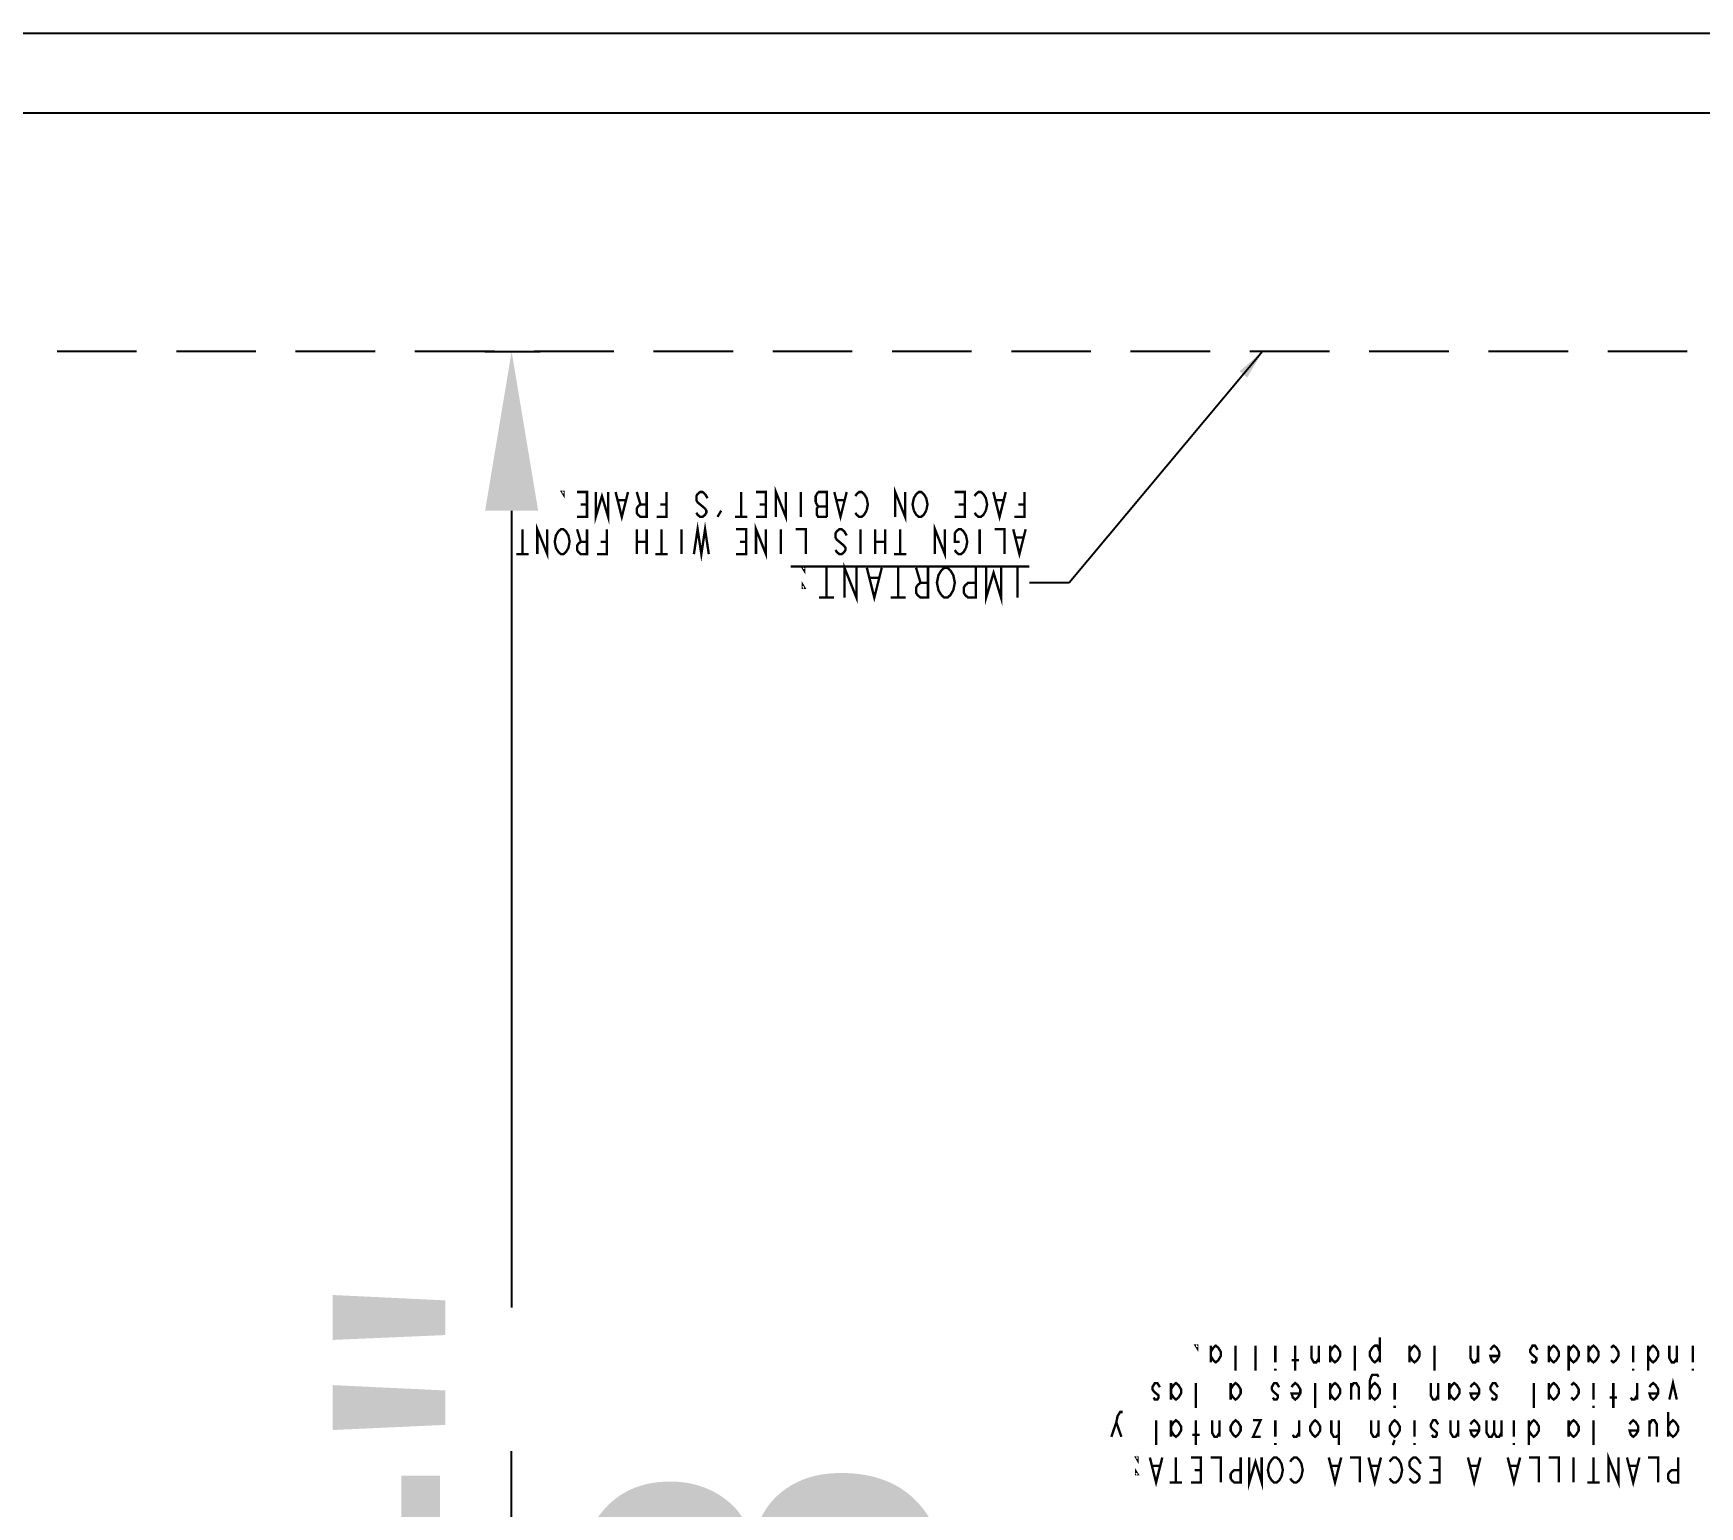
# Model space of a CAD drawing. Extents: x -347 to 953, y -714 to 758.
# Drawn here: x 219.67 to 230.14, y -36.94 to -27.67 of the extents above; entities that cross this region are included whole.
import ezdxf

# ---------------------------------------------------------------- set-up
doc = ezdxf.new("R2010")
doc.units = 0
doc.header["$MEASUREMENT"] = 0
doc.linetypes.add('DASHED', pattern=[0.75, 0.5, -0.25])
doc.layers.get('0').update_dxf_attribs({"linetype": 'CONTINUOUS'})
doc.layers.get('Defpoints').update_dxf_attribs({"linetype": 'CONTINUOUS'})
for name, color, linetype in [('___NOTE', 7, 'CONTINUOUS'), ('___SYMBOL', 7, 'CONTINUOUS'), ('_CURVE', 7, 'CONTINUOUS')]:
    doc.layers.add(name, color=color, linetype=linetype)
doc.styles.get("Standard").update_dxf_attribs({"font": 'arial.ttf'})
doc.dimstyles.get("Standard").update_dxf_attribs({"dimtxt": 2.25, "dimasz": 1, "dimexe": 0.18, "dimexo": 0.0625, "dimgap": 0.09, "dimtad": 0, "dimdec": 4, "dimzin": 0, "dimdsep": 46, "dimlunit": 5, "dimtxsty": 'Standard', "dimcen": 1, "dimclrd": 3, "dimclre": 3, "dimadec": 0, "dimazin": 0, "dimtfac": 1, "dimtdec": 4, "dimtofl": 0, "dimtmove": 0, "dimatfit": 3, "dimfxl": 1, "dimtolj": 1, "dimtzin": 0, "dimarcsym": 0})

# ---------------------------------------------------------------- blocks, each defined once
blk = doc.blocks.new('*D99')
at = {"color": 3, "linetype": 'Continuous', "lineweight": -2, "transparency": 16777216}
for p, q in [((222.504, -29.675), (222.853, -29.675)), ((222.673, -30.675), (222.673, -35.684)), ((222.673, -46.785), (222.673, -41.619)), ((222.173, -47.785), (222.853, -47.785))]:
    blk.add_line(p, q, dxfattribs=at)
at = {"color": 3, "linetype": 'Continuous', "transparency": 16777216}
for points in [[(222.506, -30.675), (222.84, -30.675), (222.673, -29.675)], [(222.506, -46.785), (222.84, -46.785), (222.673, -47.785)]]:
    blk.add_solid(points, dxfattribs=at)
at = {"layer": 'Defpoints', "color": 0, "linetype": 'Continuous', "transparency": 16777216}
for p in [(222.441, -29.675), (222.111, -47.785), (222.673, -47.785)]:
    blk.add_point(p, dxfattribs=at)
at = {"color": 0, "linetype": 'Continuous', "transparency": 16777216, "insert": (222.673, -38.651), "char_height": 2.25, "attachment_point": 5, "rotation": 90}
blk.add_mtext('\\A1;18{\\H1x;\\S1/8;}"', dxfattribs=at)
blk = doc.blocks.new('SYMBOL_0_BL0', base_point=(12.089, 17.042))
at = {"layer": '___SYMBOL', "color": 2, "linetype": 'Continuous', "const_width": 0.015}
for points in [[(10.885, 16.286), (10.885, 16.443), (10.925, 16.443), (10.94, 16.43), (10.948, 16.417), (10.948, 16.391), (10.94, 16.378), (10.925, 16.365), (10.885, 16.365)], [(11.01, 16.443), (11.01, 16.286), (11.073, 16.286)], [(11.128, 16.286), (11.167, 16.443), (11.206, 16.286)], [(11.26, 16.286), (11.26, 16.443), (11.323, 16.286), (11.323, 16.443)], [(11.378, 16.443), (11.456, 16.443)], [(11.417, 16.443), (11.417, 16.286)], [(11.542, 16.443), (11.542, 16.286)], [(11.635, 16.443), (11.635, 16.286), (11.698, 16.286)], [(11.76, 16.443), (11.76, 16.286), (11.823, 16.286)], [(11.878, 16.286), (11.917, 16.443), (11.956, 16.286)], [(12.128, 16.286), (12.167, 16.443), (12.206, 16.286)], [(12.448, 16.286), (12.385, 16.286), (12.385, 16.443), (12.448, 16.443)], [(12.573, 16.417), (12.565, 16.43), (12.55, 16.443), (12.534, 16.443), (12.518, 16.43), (12.51, 16.417), (12.51, 16.404), (12.518, 16.391), (12.534, 16.378), (12.55, 16.365), (12.565, 16.352), (12.573, 16.339), (12.573, 16.313), (12.565, 16.3), (12.55, 16.286), (12.534, 16.286), (12.518, 16.3), (12.51, 16.313), (12.503, 16.326)], [(12.698, 16.313), (12.69, 16.3), (12.675, 16.286), (12.659, 16.286), (12.643, 16.3), (12.635, 16.313), (12.628, 16.326), (12.62, 16.365), (12.628, 16.404), (12.635, 16.417), (12.643, 16.43), (12.659, 16.443), (12.675, 16.443), (12.69, 16.43), (12.698, 16.417)], [(12.753, 16.286), (12.792, 16.443), (12.831, 16.286)], [(12.885, 16.443), (12.885, 16.286), (12.948, 16.286)], [(13.003, 16.286), (13.042, 16.443), (13.081, 16.286)], [(13.323, 16.313), (13.315, 16.3), (13.3, 16.286), (13.284, 16.286), (13.268, 16.3), (13.26, 16.313), (13.253, 16.326), (13.245, 16.365), (13.253, 16.404), (13.26, 16.417), (13.268, 16.43), (13.284, 16.443), (13.3, 16.443), (13.315, 16.43), (13.323, 16.417)], [(13.448, 16.313), (13.44, 16.3), (13.425, 16.286), (13.409, 16.286), (13.393, 16.3), (13.385, 16.313), (13.378, 16.326), (13.37, 16.365), (13.378, 16.404), (13.385, 16.417), (13.393, 16.43), (13.409, 16.443), (13.425, 16.443), (13.44, 16.43), (13.448, 16.417), (13.456, 16.404), (13.464, 16.365), (13.456, 16.326), (13.448, 16.313)], [(13.503, 16.286), (13.503, 16.443), (13.542, 16.313), (13.581, 16.443), (13.581, 16.286)], [(13.635, 16.286), (13.635, 16.443), (13.675, 16.443), (13.69, 16.43), (13.698, 16.417), (13.698, 16.391), (13.69, 16.378), (13.675, 16.365), (13.635, 16.365)], [(13.76, 16.443), (13.76, 16.286), (13.823, 16.286)], [(13.948, 16.286), (13.885, 16.286), (13.885, 16.443), (13.948, 16.443)], [(14.003, 16.443), (14.081, 16.443)], [(14.042, 16.443), (14.042, 16.286)], [(14.128, 16.286), (14.167, 16.443), (14.206, 16.286)], [(11.143, 16.339), (11.19, 16.339)], [(11.893, 16.339), (11.94, 16.339)], [(12.143, 16.339), (12.19, 16.339)], [(12.385, 16.365), (12.425, 16.365)], [(12.768, 16.339), (12.815, 16.339)], [(13.018, 16.339), (13.065, 16.339)], [(13.885, 16.365), (13.925, 16.365)], [(14.143, 16.339), (14.19, 16.339)], [(14.292, 16.391), (14.292, 16.378), (14.284, 16.391), (14.292, 16.391)], [(14.292, 16.286), (14.284, 16.286), (14.284, 16.3), (14.292, 16.286)], [(10.948, 16.091), (10.932, 16.065), (10.917, 16.052), (10.901, 16.065), (10.885, 16.091), (10.885, 16.117), (10.901, 16.143), (10.917, 16.156), (10.932, 16.143), (10.948, 16.117)], [(10.948, 16.156), (10.948, 16)], [(11.018, 16.156), (11.018, 16.078), (11.034, 16.052), (11.05, 16.052), (11.065, 16.078)], [(11.065, 16.156), (11.065, 16.052)], [(11.19, 16.078), (11.182, 16.065), (11.167, 16.052), (11.151, 16.065), (11.135, 16.091), (11.135, 16.117), (11.151, 16.143), (11.167, 16.156), (11.182, 16.143), (11.19, 16.117), (11.135, 16.117)], [(11.417, 16.052), (11.417, 16.208)], [(11.573, 16.091), (11.557, 16.065), (11.542, 16.052), (11.526, 16.065), (11.51, 16.091), (11.51, 16.117), (11.526, 16.143), (11.542, 16.156), (11.557, 16.143), (11.573, 16.117)], [(11.573, 16.156), (11.573, 16.052)], [(11.823, 16.091), (11.807, 16.065), (11.792, 16.052), (11.776, 16.065), (11.76, 16.091), (11.76, 16.117), (11.776, 16.143), (11.792, 16.156), (11.807, 16.143), (11.823, 16.117)], [(11.823, 16.208), (11.823, 16.052)], [(11.917, 16.208), (11.917, 16.195)], [(11.917, 16.156), (11.917, 16.052)], [(11.995, 16.156), (11.995, 16.052)], [(11.995, 16.13), (12.01, 16.156), (12.026, 16.156), (12.042, 16.13), (12.042, 16.052)], [(12.042, 16.13), (12.057, 16.156), (12.073, 16.156), (12.089, 16.13), (12.089, 16.052)], [(12.19, 16.078), (12.182, 16.065), (12.167, 16.052), (12.151, 16.065), (12.135, 16.091), (12.135, 16.117), (12.151, 16.143), (12.167, 16.156), (12.182, 16.143), (12.19, 16.117), (12.135, 16.117)], [(12.268, 16.052), (12.268, 16.156)], [(12.268, 16.13), (12.284, 16.156), (12.3, 16.156), (12.315, 16.13), (12.315, 16.052)], [(12.432, 16.143), (12.425, 16.156), (12.409, 16.156), (12.401, 16.143), (12.401, 16.13), (12.417, 16.117), (12.432, 16.104), (12.44, 16.091), (12.44, 16.078), (12.432, 16.065), (12.425, 16.052), (12.409, 16.052), (12.401, 16.065), (12.393, 16.078)], [(12.542, 16.208), (12.542, 16.195)], [(12.542, 16.156), (12.542, 16.052)], [(12.698, 16.091), (12.682, 16.065), (12.667, 16.052), (12.651, 16.065), (12.635, 16.091), (12.635, 16.117), (12.651, 16.143), (12.667, 16.156), (12.682, 16.143), (12.698, 16.117), (12.698, 16.091)], [(12.667, 16.176), (12.678, 16.208)], [(12.768, 16.052), (12.768, 16.156)], [(12.768, 16.13), (12.784, 16.156), (12.8, 16.156), (12.815, 16.13), (12.815, 16.052)], [(13.018, 16.052), (13.018, 16.208)], [(13.018, 16.13), (13.018, 16.143), (13.034, 16.156), (13.042, 16.156), (13.05, 16.156), (13.065, 16.13), (13.065, 16.052)], [(13.198, 16.091), (13.182, 16.065), (13.167, 16.052), (13.151, 16.065), (13.135, 16.091), (13.135, 16.117), (13.151, 16.143), (13.167, 16.156), (13.182, 16.143), (13.198, 16.117), (13.198, 16.091)], [(13.268, 16.052), (13.268, 16.156)], [(13.268, 16.13), (13.284, 16.156), (13.3, 16.156), (13.307, 16.143)], [(13.417, 16.208), (13.417, 16.195)], [(13.417, 16.156), (13.417, 16.052)], [(13.51, 16.156), (13.557, 16.156), (13.51, 16.052), (13.557, 16.052)], [(13.698, 16.091), (13.682, 16.065), (13.667, 16.052), (13.651, 16.065), (13.635, 16.091), (13.635, 16.117), (13.651, 16.143), (13.667, 16.156), (13.682, 16.143), (13.698, 16.117), (13.698, 16.091)], [(13.768, 16.052), (13.768, 16.156)], [(13.768, 16.13), (13.784, 16.156), (13.8, 16.156), (13.815, 16.13), (13.815, 16.052)], [(13.893, 16.143), (13.94, 16.143)], [(13.917, 16.052), (13.917, 16.208)], [(14.073, 16.091), (14.057, 16.065), (14.042, 16.052), (14.026, 16.065), (14.01, 16.091), (14.01, 16.117), (14.026, 16.143), (14.042, 16.156), (14.057, 16.143), (14.073, 16.117)], [(14.073, 16.156), (14.073, 16.052)], [(14.167, 16.052), (14.167, 16.208)], [(14.385, 16.156), (14.417, 16.065), (14.409, 16.026), (14.393, 16), (14.378, 16)], [(14.417, 16.065), (14.448, 16.156)], [(10.893, 15.922), (10.917, 15.818), (10.94, 15.922)], [(11.065, 15.844), (11.057, 15.831), (11.042, 15.818), (11.026, 15.831), (11.01, 15.857), (11.01, 15.883), (11.026, 15.909), (11.042, 15.922), (11.057, 15.909), (11.065, 15.883), (11.01, 15.883)], [(11.143, 15.818), (11.143, 15.922)], [(11.143, 15.896), (11.159, 15.922), (11.175, 15.922), (11.182, 15.909)], [(11.292, 15.818), (11.292, 15.974)], [(11.417, 15.974), (11.417, 15.961)], [(11.417, 15.922), (11.417, 15.818)], [(11.557, 15.831), (11.542, 15.818), (11.526, 15.831), (11.51, 15.857), (11.51, 15.883), (11.526, 15.909), (11.542, 15.922), (11.557, 15.909)], [(11.698, 15.857), (11.682, 15.831), (11.667, 15.818), (11.651, 15.831), (11.635, 15.857), (11.635, 15.883), (11.651, 15.909), (11.667, 15.922), (11.682, 15.909), (11.698, 15.883)], [(11.698, 15.922), (11.698, 15.818)], [(11.792, 15.818), (11.792, 15.974)], [(12.057, 15.909), (12.05, 15.922), (12.034, 15.922), (12.026, 15.909), (12.026, 15.896), (12.042, 15.883), (12.057, 15.87), (12.065, 15.857), (12.065, 15.844), (12.057, 15.831), (12.05, 15.818), (12.034, 15.818), (12.026, 15.831), (12.018, 15.844)], [(12.19, 15.844), (12.182, 15.831), (12.167, 15.818), (12.151, 15.831), (12.135, 15.857), (12.135, 15.883), (12.151, 15.909), (12.167, 15.922), (12.182, 15.909), (12.19, 15.883), (12.135, 15.883)], [(12.323, 15.857), (12.307, 15.831), (12.292, 15.818), (12.276, 15.831), (12.26, 15.857), (12.26, 15.883), (12.276, 15.909), (12.292, 15.922), (12.307, 15.909), (12.323, 15.883)], [(12.323, 15.922), (12.323, 15.818)], [(12.393, 15.818), (12.393, 15.922)], [(12.393, 15.896), (12.409, 15.922), (12.425, 15.922), (12.44, 15.896), (12.44, 15.818)], [(12.667, 15.974), (12.667, 15.961)], [(12.667, 15.922), (12.667, 15.818)], [(12.823, 15.857), (12.807, 15.831), (12.792, 15.818), (12.776, 15.831), (12.76, 15.857), (12.76, 15.883), (12.776, 15.909), (12.792, 15.922), (12.807, 15.909), (12.823, 15.883)], [(12.823, 15.922), (12.823, 15.805), (12.815, 15.779), (12.807, 15.766), (12.776, 15.766), (12.768, 15.779)], [(12.893, 15.922), (12.893, 15.844), (12.909, 15.818), (12.925, 15.818), (12.94, 15.844)], [(12.94, 15.922), (12.94, 15.818)], [(13.073, 15.857), (13.057, 15.831), (13.042, 15.818), (13.026, 15.831), (13.01, 15.857), (13.01, 15.883), (13.026, 15.909), (13.042, 15.922), (13.057, 15.909), (13.073, 15.883)], [(13.073, 15.922), (13.073, 15.818)], [(13.167, 15.818), (13.167, 15.974)], [(13.315, 15.844), (13.307, 15.831), (13.292, 15.818), (13.276, 15.831), (13.26, 15.857), (13.26, 15.883), (13.276, 15.909), (13.292, 15.922), (13.307, 15.909), (13.315, 15.883), (13.26, 15.883)], [(13.432, 15.909), (13.425, 15.922), (13.409, 15.922), (13.401, 15.909), (13.401, 15.896), (13.417, 15.883), (13.432, 15.87), (13.44, 15.857), (13.44, 15.844), (13.432, 15.831), (13.425, 15.818), (13.409, 15.818), (13.401, 15.831), (13.393, 15.844)], [(13.698, 15.857), (13.682, 15.831), (13.667, 15.818), (13.651, 15.831), (13.635, 15.857), (13.635, 15.883), (13.651, 15.909), (13.667, 15.922), (13.682, 15.909), (13.698, 15.883)], [(13.698, 15.922), (13.698, 15.818)], [(13.917, 15.818), (13.917, 15.974)], [(14.073, 15.857), (14.057, 15.831), (14.042, 15.818), (14.026, 15.831), (14.01, 15.857), (14.01, 15.883), (14.026, 15.909), (14.042, 15.922), (14.057, 15.909), (14.073, 15.883)], [(14.073, 15.922), (14.073, 15.818)], [(14.182, 15.909), (14.175, 15.922), (14.159, 15.922), (14.151, 15.909), (14.151, 15.896), (14.167, 15.883), (14.182, 15.87), (14.19, 15.857), (14.19, 15.844), (14.182, 15.831), (14.175, 15.818), (14.159, 15.818), (14.151, 15.831), (14.143, 15.844)], [(11.268, 15.909), (11.315, 15.909)], [(10.792, 15.74), (10.792, 15.727)], [(11.073, 15.74), (11.073, 15.583)], [(11.167, 15.74), (11.167, 15.727)], [(11.573, 15.74), (11.573, 15.583)], [(12.417, 15.583), (12.417, 15.74)], [(12.917, 15.583), (12.917, 15.74)], [(13.292, 15.583), (13.292, 15.74)], [(13.417, 15.74), (13.417, 15.727)], [(13.542, 15.583), (13.542, 15.74)], [(13.667, 15.583), (13.667, 15.74)], [(10.792, 15.688), (10.792, 15.583)], [(10.893, 15.583), (10.893, 15.688)], [(10.893, 15.661), (10.909, 15.688), (10.925, 15.688), (10.94, 15.661), (10.94, 15.583)], [(11.073, 15.622), (11.057, 15.596), (11.042, 15.583), (11.026, 15.596), (11.01, 15.622), (11.01, 15.648), (11.026, 15.675), (11.042, 15.688), (11.057, 15.675), (11.073, 15.648)], [(11.167, 15.688), (11.167, 15.583)], [(11.307, 15.596), (11.292, 15.583), (11.276, 15.596), (11.26, 15.622), (11.26, 15.648), (11.276, 15.675), (11.292, 15.688), (11.307, 15.675)], [(11.448, 15.622), (11.432, 15.596), (11.417, 15.583), (11.401, 15.596), (11.385, 15.622), (11.385, 15.648), (11.401, 15.675), (11.417, 15.688), (11.432, 15.675), (11.448, 15.648)], [(11.448, 15.688), (11.448, 15.583)], [(11.573, 15.622), (11.557, 15.596), (11.542, 15.583), (11.526, 15.596), (11.51, 15.622), (11.51, 15.648), (11.526, 15.675), (11.542, 15.688), (11.557, 15.675), (11.573, 15.648)], [(11.698, 15.622), (11.682, 15.596), (11.667, 15.583), (11.651, 15.596), (11.635, 15.622), (11.635, 15.648), (11.651, 15.675), (11.667, 15.688), (11.682, 15.675), (11.698, 15.648)], [(11.698, 15.688), (11.698, 15.583)], [(11.807, 15.675), (11.8, 15.688), (11.784, 15.688), (11.776, 15.675), (11.776, 15.661), (11.792, 15.648), (11.807, 15.635), (11.815, 15.622), (11.815, 15.609), (11.807, 15.596), (11.8, 15.583), (11.784, 15.583), (11.776, 15.596), (11.768, 15.609)], [(12.065, 15.609), (12.057, 15.596), (12.042, 15.583), (12.026, 15.596), (12.01, 15.622), (12.01, 15.648), (12.026, 15.675), (12.042, 15.688), (12.057, 15.675), (12.065, 15.648), (12.01, 15.648)], [(12.143, 15.583), (12.143, 15.688)], [(12.143, 15.661), (12.159, 15.688), (12.175, 15.688), (12.19, 15.661), (12.19, 15.583)], [(12.573, 15.622), (12.557, 15.596), (12.542, 15.583), (12.526, 15.596), (12.51, 15.622), (12.51, 15.648), (12.526, 15.675), (12.542, 15.688), (12.557, 15.675), (12.573, 15.648)], [(12.573, 15.688), (12.573, 15.583)], [(12.76, 15.648), (12.776, 15.675), (12.792, 15.688), (12.807, 15.675), (12.823, 15.648), (12.823, 15.622), (12.807, 15.596), (12.792, 15.583), (12.776, 15.583), (12.76, 15.622)], [(12.76, 15.688), (12.76, 15.531)], [(13.073, 15.622), (13.057, 15.596), (13.042, 15.583), (13.026, 15.596), (13.01, 15.622), (13.01, 15.648), (13.026, 15.675), (13.042, 15.688), (13.057, 15.675), (13.073, 15.648)], [(13.073, 15.688), (13.073, 15.583)], [(13.143, 15.583), (13.143, 15.688)], [(13.143, 15.661), (13.159, 15.688), (13.175, 15.688), (13.19, 15.661), (13.19, 15.583)], [(13.268, 15.675), (13.315, 15.675)], [(13.417, 15.688), (13.417, 15.583)], [(13.823, 15.622), (13.807, 15.596), (13.792, 15.583), (13.776, 15.596), (13.76, 15.622), (13.76, 15.648), (13.776, 15.675), (13.792, 15.688), (13.807, 15.675), (13.823, 15.648)], [(13.823, 15.688), (13.823, 15.583)], [(13.917, 15.583), (13.909, 15.583), (13.909, 15.596), (13.917, 15.583)]]:
    blk.add_lwpolyline(points, dxfattribs=at)

msp = doc.modelspace()

# ---------------------------------------------------------------- linework, layer by layer
at = {"linetype": 'Continuous'}
msp.add_line((202.944854, -28.174526), (235.184854, -28.174526), dxfattribs=at)
at = {"layer": '___NOTE', "color": 2, "linetype": 'Continuous'}
for p, q in [((227.39439, -29.674526), (226.178209, -31.1277)), ((226.178209, -31.1277), (225.928209, -31.1277))]:
    msp.add_line(p, q, dxfattribs=at)
at = {"layer": '___NOTE', "color": 2, "linetype": 'Continuous', "const_width": 0.015}
for points in [[(222.990709, -30.557388), (222.998521, -30.557388), (222.998521, -30.570408), (222.990709, -30.557388)], [(223.084459, -30.557388), (223.146959, -30.557388), (223.146959, -30.713638), (223.084459, -30.713638)], [(223.279772, -30.557388), (223.279772, -30.713638), (223.240709, -30.583429), (223.201646, -30.713638), (223.201646, -30.557388)], [(223.404772, -30.557388), (223.365709, -30.713638), (223.326647, -30.557388)], [(223.482896, -30.635513), (223.459459, -30.557388)], [(223.521958, -30.557388), (223.521958, -30.713638), (223.482896, -30.713638), (223.467271, -30.700617), (223.459459, -30.687596), (223.459459, -30.661555), (223.467271, -30.648534), (223.482896, -30.635513), (223.521958, -30.635513)], [(223.646958, -30.557388), (223.646958, -30.713638), (223.584459, -30.713638)], [(223.889146, -30.661555), (223.842272, -30.622492), (223.834459, -30.609471), (223.834459, -30.583429), (223.842272, -30.570408), (223.857896, -30.557388), (223.873521, -30.557388), (223.889146, -30.570408)], [(223.889146, -30.570408), (223.904771, -30.59645)], [(224.115709, -30.713638), (224.115709, -30.557388)], [(224.209458, -30.557388), (224.271959, -30.557388), (224.271959, -30.713638), (224.209458, -30.713638)], [(224.396959, -30.557388), (224.396959, -30.713638), (224.334458, -30.557388), (224.334458, -30.713638)], [(224.490709, -30.713638), (224.490709, -30.557388)], [(224.600083, -30.557388), (224.584459, -30.583429), (224.584459, -30.622492)], [(224.654772, -30.713638), (224.654772, -30.557388), (224.600083, -30.557388)], [(224.779772, -30.557388), (224.740709, -30.713638), (224.701647, -30.557388)], [(224.834459, -30.583429), (224.842271, -30.570408), (224.857896, -30.557388), (224.873522, -30.557388), (224.889146, -30.570408)], [(224.889146, -30.570408), (224.904771, -30.59645), (224.912584, -30.635513), (224.904771, -30.674575)], [(225.146959, -30.557388), (225.146959, -30.713638), (225.084459, -30.557388), (225.084459, -30.713638)], [(225.201646, -30.674575), (225.193833, -30.635513), (225.201646, -30.59645), (225.209459, -30.583429)], [(225.209459, -30.583429), (225.217272, -30.570408), (225.232896, -30.557388), (225.248521, -30.557388), (225.264146, -30.570408)], [(225.264146, -30.570408), (225.279771, -30.59645), (225.287583, -30.635513), (225.279771, -30.674575)], [(225.459458, -30.557388), (225.521959, -30.557388), (225.521959, -30.713638), (225.459458, -30.713638)], [(225.584458, -30.583429), (225.592271, -30.570408), (225.607896, -30.557388), (225.623521, -30.557388), (225.639147, -30.570408)], [(225.639147, -30.570408), (225.654771, -30.59645), (225.662584, -30.635513), (225.654771, -30.674575)], [(225.779771, -30.557388), (225.740709, -30.713638), (225.701646, -30.557388)], [(225.896959, -30.557388), (225.896959, -30.713638), (225.834459, -30.713638)], [(223.146959, -30.635513), (223.107897, -30.635513)], [(223.389146, -30.609471), (223.342271, -30.609471)], [(223.646958, -30.635513), (223.607896, -30.635513)], [(223.834459, -30.687596), (223.842272, -30.700617), (223.857896, -30.713638), (223.873521, -30.713638), (223.889146, -30.700617), (223.896959, -30.687596), (223.896959, -30.674575), (223.889146, -30.661555)], [(223.990708, -30.674575), (223.967272, -30.713638)], [(224.271959, -30.635513), (224.232896, -30.635513)], [(224.584459, -30.622492), (224.600083, -30.648534), (224.592271, -30.661555), (224.592271, -30.700617), (224.600083, -30.713638), (224.654772, -30.713638)], [(224.654772, -30.648534), (224.600083, -30.648534)], [(224.764146, -30.609471), (224.717271, -30.609471)], [(224.904771, -30.674575), (224.889146, -30.700617), (224.873522, -30.713638), (224.857896, -30.713638), (224.842271, -30.700617), (224.834459, -30.687596)], [(225.279771, -30.674575), (225.264146, -30.700617), (225.248521, -30.713638), (225.232896, -30.713638), (225.217272, -30.700617), (225.201646, -30.674575)], [(225.521959, -30.635513), (225.482896, -30.635513)], [(225.654771, -30.674575), (225.639147, -30.700617), (225.623521, -30.713638), (225.607896, -30.713638), (225.592271, -30.700617), (225.584458, -30.687596)], [(225.764146, -30.609471), (225.717271, -30.609471)], [(225.896959, -30.635513), (225.857897, -30.635513)], [(222.740709, -30.948012), (222.740709, -30.791763)], [(222.896959, -30.791763), (222.896959, -30.948012), (222.834458, -30.791763), (222.834458, -30.948012)], [(222.967271, -30.934992), (222.951646, -30.90895), (222.943834, -30.869889), (222.951646, -30.830826), (222.967271, -30.804784)], [(222.967271, -30.804784), (222.982897, -30.791763), (222.998521, -30.791763), (223.014146, -30.804784), (223.021959, -30.817805), (223.029771, -30.830826), (223.037584, -30.869889), (223.029771, -30.90895), (223.021959, -30.921971), (223.014146, -30.934992), (222.998521, -30.948012), (222.982897, -30.948012), (222.967271, -30.934992)], [(223.107897, -30.869889), (223.084459, -30.791763)], [(223.146959, -30.791763), (223.146959, -30.948012), (223.107897, -30.948012), (223.092271, -30.934992), (223.084459, -30.921971), (223.084459, -30.895929), (223.092271, -30.882908), (223.107897, -30.869889), (223.146959, -30.869889)], [(223.271958, -30.791763), (223.271958, -30.948012), (223.209459, -30.948012)], [(223.459459, -30.948012), (223.459459, -30.791763)], [(223.521958, -30.948012), (223.521958, -30.791763)], [(223.615708, -30.948012), (223.615708, -30.791763)], [(223.740708, -30.948012), (223.740708, -30.791763)], [(223.912583, -30.948012), (223.889146, -30.791763), (223.865708, -30.948012), (223.842272, -30.791763), (223.818833, -30.948012)], [(224.154771, -30.713638), (224.076646, -30.713638)], [(224.084458, -30.791763), (224.146959, -30.791763), (224.146959, -30.948012), (224.084458, -30.948012)], [(224.271959, -30.791763), (224.271959, -30.948012), (224.209458, -30.791763), (224.209458, -30.948012)], [(224.365709, -30.948012), (224.365709, -30.791763)], [(224.521959, -30.948012), (224.521959, -30.791763), (224.459459, -30.791763)], [(224.764146, -30.895929), (224.717271, -30.856868), (224.709459, -30.843847), (224.709459, -30.817805), (224.717271, -30.804784), (224.732896, -30.791763), (224.748521, -30.791763), (224.764146, -30.804784), (224.779772, -30.830826)], [(224.865709, -30.948012), (224.865709, -30.791763)], [(224.959459, -30.948012), (224.959459, -30.791763)], [(225.021958, -30.948012), (225.021958, -30.791763)], [(225.115708, -30.948012), (225.115708, -30.791763)], [(225.396959, -30.791763), (225.396959, -30.948012), (225.334458, -30.791763), (225.334458, -30.948012)], [(225.490709, -30.869889), (225.459458, -30.869889), (225.459458, -30.817805), (225.467272, -30.804784), (225.482896, -30.791763), (225.498521, -30.791763), (225.514147, -30.804784)], [(225.514147, -30.804784), (225.529771, -30.830826), (225.537583, -30.869889), (225.529771, -30.90895)], [(225.615709, -30.948012), (225.615709, -30.791763)], [(225.771959, -30.948012), (225.771959, -30.791763), (225.709458, -30.791763)], [(225.904772, -30.791763), (225.865709, -30.948012), (225.826646, -30.791763)], [(223.271958, -30.869889), (223.232897, -30.869889)], [(223.521958, -30.869889), (223.459459, -30.869889)], [(224.146959, -30.869889), (224.107896, -30.869889)], [(224.709459, -30.921971), (224.717271, -30.934992), (224.732896, -30.948012), (224.748521, -30.948012), (224.764146, -30.934992), (224.771958, -30.921971), (224.771958, -30.90895), (224.764146, -30.895929)], [(225.021958, -30.869889), (224.959459, -30.869889)], [(225.529771, -30.90895), (225.514147, -30.934992), (225.498521, -30.948012), (225.482896, -30.948012), (225.467272, -30.934992), (225.459458, -30.921971)], [(225.889146, -30.843847), (225.842271, -30.843847)], [(222.779771, -30.948012), (222.701646, -30.948012)], [(223.654771, -30.948012), (223.576647, -30.948012)], [(224.840708, -31.03395), (224.840708, -31.221451), (224.765709, -31.03395), (224.765709, -31.221451)], [(225.154771, -30.948012), (225.076646, -30.948012)], [(225.928209, -31.02515), (224.428209, -31.02515)], [(224.503209, -31.03395), (224.512584, -31.03395), (224.512584, -31.049576), (224.503209, -31.03395)], [(224.503209, -31.15895), (224.503209, -31.143326), (224.512584, -31.15895), (224.503209, -31.15895)], [(224.653209, -31.221451), (224.653209, -31.03395)], [(225.000083, -31.03395), (224.953208, -31.221451), (224.906334, -31.03395)], [(224.981334, -31.096451), (224.925084, -31.096451)], [(225.103208, -31.221451), (225.103208, -31.03395)], [(225.243834, -31.127701), (225.215709, -31.03395)], [(225.290709, -31.03395), (225.290709, -31.221451), (225.243834, -31.221451), (225.225084, -31.205825), (225.215709, -31.1902), (225.215709, -31.15895), (225.225084, -31.143326), (225.243834, -31.127701), (225.290709, -31.127701)], [(225.375084, -31.205825), (225.356333, -31.174576), (225.346959, -31.127701), (225.356333, -31.080825), (225.375084, -31.049576)], [(225.375084, -31.049576), (225.393834, -31.03395), (225.412583, -31.03395), (225.431334, -31.049576)], [(225.431334, -31.049576), (225.450084, -31.080825), (225.459458, -31.127701), (225.450084, -31.174576)], [(225.590709, -31.03395), (225.590709, -31.221451), (225.543834, -31.221451), (225.525084, -31.205825), (225.515708, -31.1902), (225.515708, -31.15895), (225.525084, -31.143326), (225.543834, -31.127701), (225.590709, -31.127701)], [(225.750084, -31.03395), (225.750084, -31.221451), (225.703209, -31.0652), (225.656334, -31.221451), (225.656334, -31.03395)], [(225.853209, -31.221451), (225.853209, -31.03395)], [(224.700084, -31.221451), (224.606334, -31.221451)], [(225.150083, -31.221451), (225.056333, -31.221451)], [(225.450084, -31.174576), (225.431334, -31.205825), (225.412583, -31.221451), (225.393834, -31.221451), (225.375084, -31.205825)]]:
    msp.add_lwpolyline(points, dxfattribs=at)
at = {"layer": '___NOTE', "color": 2, "linetype": 'Continuous'}
msp.add_solid([(227.298016, -29.838371), (227.39439, -29.674526), (227.250087, -29.798258)], dxfattribs=at)
at = {"layer": '_CURVE', "color": 8}
msp.add_line((236.684854, -27.674526), (201.444854, -27.674526), dxfattribs=at)
at = {"layer": '_CURVE', "color": 8, "linetype": 'DASHED'}
msp.add_line((236.064854, -29.674526), (202.064854, -29.674526), dxfattribs=at)

# ---------------------------------------------------------------- block references
at = {"layer": '___SYMBOL', "color": 2, "linetype": 'Continuous', "rotation": 180}
msp.add_blockref('SYMBOL_0_BL0', (228.802732, -37.382119), dxfattribs=at)

# ---------------------------------------------------------------- dimensions: what is measured, and where the dimension line sits
at = {"color": 2, "linetype": 'Continuous'}
dim = msp.add_linear_dim(base=(222.673029, -47.784526), p1=(222.441401, -29.674526), p2=(222.110529, -47.784526), angle=270, dimstyle='Standard', override={"dimpost": '"'}, dxfattribs=at)
dim.commit()
dim.dimension.update_dxf_attribs({"geometry": '*D99', "text_midpoint": (222.673029, -38.651401), "dimtype": 160})

doc.saveas('drawing.dxf')
